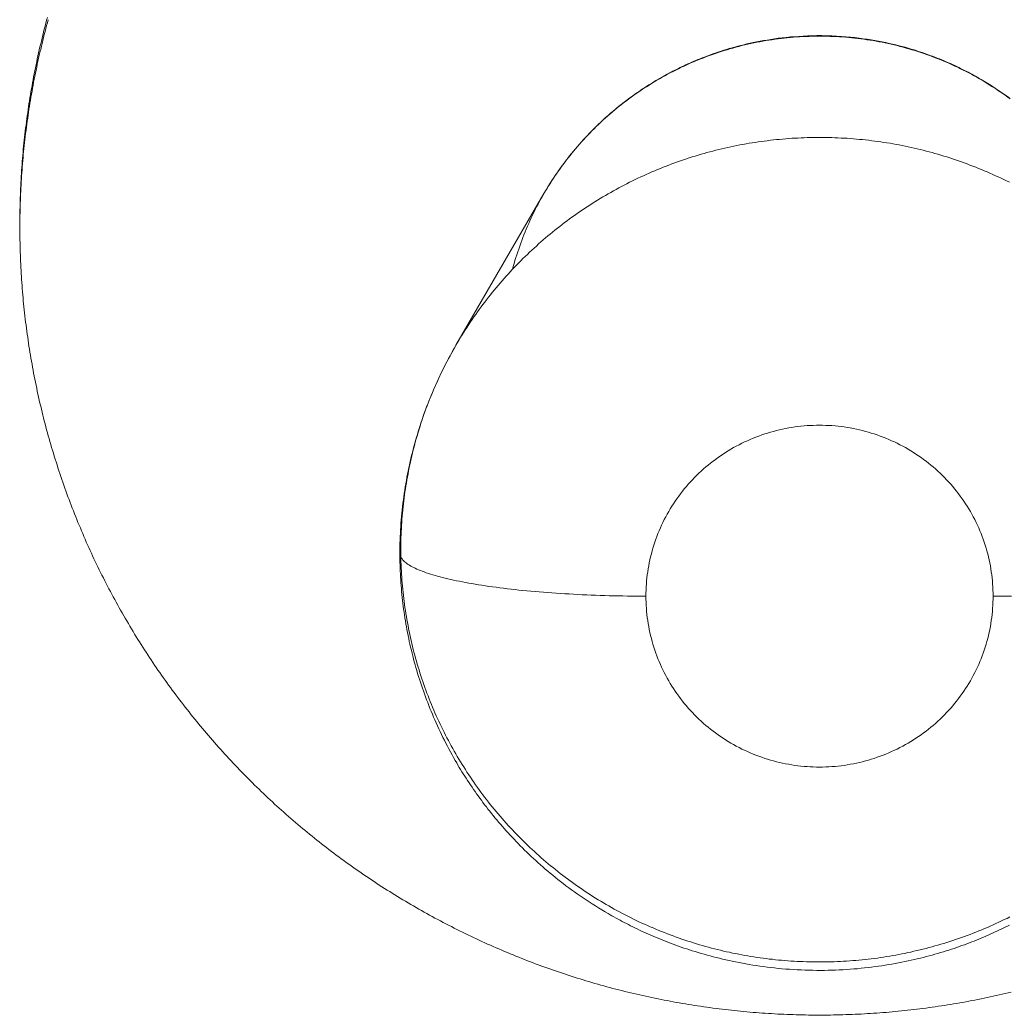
# Model space of a CAD drawing. Extents: x 65572 to 67208, y 30718 to 33598.
# Drawn here: x 65945.759 to 65947.025, y 32362.603 to 32363.877 of the extents above; entities that cross this region are included whole.
import ezdxf

# ---------------------------------------------------------------- set-up
doc = ezdxf.new("R2010")
doc.units = 0
doc.header["$LTSCALE"] = 0.5
doc.header["$MEASUREMENT"] = 0
doc.layers.get('0').update_dxf_attribs({"linetype": 'CONTINUOUS'})
doc.layers.add('Layout', color=154, linetype='CONTINUOUS', lineweight=5)

# ---------------------------------------------------------------- blocks, each defined once
blk = doc.blocks.new('joystick')
at = {"color": 0}
for p, q in [((-0.3499, -0.9769), (-0.463, -1.1717)), ((-1.0236, -1.0207), (-1.0236, -1.0138))]:
    blk.add_line(p, q, dxfattribs=at)
for points in [[(-0.9882, -0.7503), (-0.9892, -0.754), (-0.9902, -0.7578), (-0.9912, -0.7616), (-0.9922, -0.7654), (-0.9932, -0.7692), (-0.9941, -0.773), (-0.9951, -0.7769), (-0.996, -0.7807), (-0.9969, -0.7845), (-0.9978, -0.7883), (-0.9987, -0.7921), (-0.9995, -0.796), (-1.0004, -0.7998), (-1.0012, -0.8036), (-1.002, -0.8075), (-1.0028, -0.8113), (-1.0036, -0.8151), (-1.0044, -0.819), (-1.0052, -0.8228), (-1.0059, -0.8267), (-1.0066, -0.8305), (-1.0073, -0.8344), (-1.008, -0.8383), (-1.0087, -0.8421), (-1.0094, -0.846), (-1.01, -0.8499), (-1.0107, -0.8537), (-1.0113, -0.8576), (-1.0119, -0.8615), (-1.0125, -0.8654), (-1.0131, -0.8692), (-1.0136, -0.8731), (-1.0142, -0.877), (-1.0147, -0.8809), (-1.0152, -0.8848), (-1.0157, -0.8887), (-1.0162, -0.8926), (-1.0167, -0.8965), (-1.0171, -0.9004), (-1.0176, -0.9043), (-1.018, -0.9082), (-1.0184, -0.9121), (-1.0188, -0.916), (-1.0192, -0.9199), (-1.0195, -0.9238), (-1.0199, -0.9277), (-1.0202, -0.9316), (-1.0205, -0.9355), (-1.0208, -0.9394), (-1.0211, -0.9433), (-1.0214, -0.9472), (-1.0216, -0.9511), (-1.0219, -0.955), (-1.0221, -0.959), (-1.0223, -0.9629), (-1.0225, -0.9668), (-1.0227, -0.9707), (-1.0228, -0.9746), (-1.023, -0.9785), (-1.0231, -0.9825), (-1.0232, -0.9864), (-1.0233, -0.9903), (-1.0234, -0.9942), (-1.0235, -0.9981), (-1.0236, -1.0021), (-1.0236, -1.006), (-1.0236, -1.0099), (-1.0236, -1.0138)], [(-0.9871, -0.7533), (-0.9882, -0.7571), (-0.9892, -0.7609), (-0.9902, -0.7647), (-0.9912, -0.7685), (-0.9922, -0.7723), (-0.9932, -0.7761), (-0.9941, -0.7799), (-0.9951, -0.7837), (-0.996, -0.7875), (-0.9969, -0.7914), (-0.9978, -0.7952), (-0.9987, -0.799), (-0.9995, -0.8028), (-1.0004, -0.8067), (-1.0012, -0.8105), (-1.002, -0.8143), (-1.0028, -0.8182), (-1.0036, -0.822), (-1.0044, -0.8259), (-1.0052, -0.8297), (-1.0059, -0.8336), (-1.0066, -0.8374), (-1.0073, -0.8413), (-1.008, -0.8451), (-1.0087, -0.849), (-1.0094, -0.8529), (-1.01, -0.8567), (-1.0107, -0.8606), (-1.0113, -0.8645), (-1.0119, -0.8683), (-1.0125, -0.8722), (-1.0131, -0.8761), (-1.0136, -0.88), (-1.0142, -0.8839), (-1.0147, -0.8878), (-1.0152, -0.8916), (-1.0157, -0.8955), (-1.0162, -0.8994), (-1.0167, -0.9033), (-1.0171, -0.9072), (-1.0176, -0.9111), (-1.018, -0.915), (-1.0184, -0.9189), (-1.0188, -0.9228), (-1.0192, -0.9267), (-1.0195, -0.9306), (-1.0199, -0.9345), (-1.0202, -0.9384), (-1.0205, -0.9424), (-1.0208, -0.9463), (-1.0211, -0.9502), (-1.0214, -0.9541), (-1.0216, -0.958), (-1.0219, -0.9619), (-1.0221, -0.9658), (-1.0223, -0.9697), (-1.0225, -0.9737), (-1.0227, -0.9776), (-1.0228, -0.9815), (-1.023, -0.9854), (-1.0231, -0.9893), (-1.0232, -0.9933), (-1.0233, -0.9972), (-1.0234, -1.0011), (-1.0235, -1.005), (-1.0236, -1.0089), (-1.0236, -1.0129), (-1.0236, -1.0168), (-1.0236, -1.0207)], [(0.2483, -0.8539), (0.2446, -0.8513), (0.2409, -0.8486), (0.237, -0.846), (0.2331, -0.8433), (0.2291, -0.8407), (0.225, -0.838), (0.2208, -0.8354), (0.2165, -0.8328), (0.2121, -0.8301), (0.2093, -0.8285), (0.207, -0.8272), (0.2047, -0.8259), (0.2024, -0.8246), (0.2001, -0.8234), (0.1977, -0.8221), (0.1954, -0.8209), (0.193, -0.8196), (0.1906, -0.8184), (0.1882, -0.8171), (0.1857, -0.8159), (0.1832, -0.8147), (0.1807, -0.8135), (0.1781, -0.8122), (0.1754, -0.811), (0.1728, -0.8098), (0.17, -0.8086), (0.1673, -0.8074), (0.1645, -0.8062), (0.1616, -0.805), (0.1586, -0.8038), (0.1557, -0.8026), (0.1526, -0.8014), (0.1495, -0.8003), (0.1463, -0.7991), (0.1431, -0.7979), (0.1398, -0.7967), (0.1364, -0.7956), (0.1329, -0.7944), (0.1294, -0.7933), (0.1258, -0.7922), (0.1221, -0.791), (0.1183, -0.7899), (0.1145, -0.7888), (0.1106, -0.7878), (0.1065, -0.7867), (0.1024, -0.7857), (0.0982, -0.7847), (0.0939, -0.7837), (0.0894, -0.7827), (0.0849, -0.7818), (0.0802, -0.7809), (0.0755, -0.78), (0.0706, -0.7792), (0.0656, -0.7784), (0.0604, -0.7777), (0.0551, -0.777), (0.0497, -0.7763), (0.0441, -0.7758), (0.0383, -0.7753), (0.0324, -0.7748), (0.0263, -0.7744), (0.02, -0.7741), (0.0136, -0.7739), (0.0071, -0.7738), (0.001, -0.7738), (-0.0051, -0.7739), (-0.0109, -0.7741), (-0.0167, -0.7744), (-0.0223, -0.7747), (-0.0278, -0.7751), (-0.0332, -0.7755), (-0.0385, -0.776), (-0.0436, -0.7766), (-0.0487, -0.7772), (-0.0536, -0.7779), (-0.0584, -0.7786), (-0.0631, -0.7794), (-0.0676, -0.7801), (-0.0721, -0.781), (-0.0765, -0.7818), (-0.0808, -0.7827), (-0.085, -0.7836), (-0.0891, -0.7845), (-0.0931, -0.7855), (-0.097, -0.7865), (-0.1008, -0.7875), (-0.1046, -0.7885), (-0.1082, -0.7895), (-0.1118, -0.7905), (-0.1153, -0.7916), (-0.1187, -0.7926), (-0.1221, -0.7937), (-0.1253, -0.7947), (-0.1286, -0.7958), (-0.1317, -0.7969), (-0.1348, -0.798), (-0.1378, -0.7991), (-0.1407, -0.8002), (-0.1436, -0.8013), (-0.1465, -0.8024), (-0.1492, -0.8035), (-0.152, -0.8046), (-0.1547, -0.8057), (-0.1573, -0.8068), (-0.1599, -0.8079), (-0.1625, -0.8091), (-0.165, -0.8102), (-0.1675, -0.8113), (-0.1699, -0.8124), (-0.1723, -0.8136), (-0.1747, -0.8147), (-0.1771, -0.8159), (-0.1794, -0.8171), (-0.1818, -0.8182), (-0.1841, -0.8194), (-0.1864, -0.8206), (-0.1887, -0.8218), (-0.1917, -0.8234), (-0.1966, -0.8261), (-0.2014, -0.8289), (-0.206, -0.8316), (-0.2106, -0.8344), (-0.215, -0.8371), (-0.2194, -0.8399), (-0.2236, -0.8426), (-0.2277, -0.8454), (-0.2318, -0.8482), (-0.2357, -0.851), (-0.2396, -0.8538), (-0.2433, -0.8566), (-0.247, -0.8594), (-0.2506, -0.8622), (-0.2542, -0.865), (-0.2576, -0.8679), (-0.261, -0.8707), (-0.2643, -0.8735), (-0.2675, -0.8763), (-0.2707, -0.8792), (-0.2738, -0.882), (-0.2769, -0.8849), (-0.2799, -0.8877), (-0.2828, -0.8906), (-0.2857, -0.8934), (-0.2885, -0.8963), (-0.2913, -0.8991), (-0.294, -0.902), (-0.2967, -0.9048), (-0.2993, -0.9077), (-0.3019, -0.9106), (-0.3044, -0.9134), (-0.3069, -0.9163), (-0.3093, -0.9192), (-0.3117, -0.922), (-0.3141, -0.9249), (-0.3164, -0.9278), (-0.3187, -0.9307), (-0.3209, -0.9335), (-0.3231, -0.9364), (-0.3253, -0.9393), (-0.3274, -0.9422), (-0.3295, -0.9451), (-0.3315, -0.9479), (-0.3335, -0.9508), (-0.3355, -0.9537), (-0.3374, -0.9566), (-0.3393, -0.9595), (-0.3412, -0.9624), (-0.343, -0.9653), (-0.3448, -0.9682), (-0.3466, -0.9711), (-0.3483, -0.974), (-0.3499, -0.9769)], [(0.2494, -0.855), (0.2462, -0.8527), (0.243, -0.8504), (0.2398, -0.8481), (0.2366, -0.8459), (0.2333, -0.8437), (0.23, -0.8415), (0.2267, -0.8394), (0.2234, -0.8373), (0.22, -0.8352), (0.2167, -0.8332), (0.2133, -0.8312), (0.2099, -0.8292), (0.2065, -0.8272), (0.203, -0.8253), (0.1996, -0.8234), (0.1961, -0.8216), (0.1926, -0.8198), (0.1891, -0.818), (0.1855, -0.8163), (0.182, -0.8145), (0.1784, -0.8129), (0.1748, -0.8112), (0.1712, -0.8096), (0.1676, -0.808), (0.164, -0.8065), (0.1603, -0.805), (0.1567, -0.8035), (0.153, -0.8021), (0.1493, -0.8007), (0.1456, -0.7993), (0.1419, -0.798), (0.1382, -0.7967), (0.1344, -0.7954), (0.1307, -0.7942), (0.1269, -0.793), (0.1231, -0.7919), (0.1193, -0.7907), (0.1155, -0.7897), (0.1117, -0.7886), (0.1079, -0.7876), (0.1041, -0.7866), (0.1002, -0.7857), (0.0964, -0.7848), (0.0925, -0.7839), (0.0887, -0.7831), (0.0848, -0.7823), (0.0809, -0.7816), (0.077, -0.7809), (0.0731, -0.7802), (0.0692, -0.7796), (0.0653, -0.779), (0.0614, -0.7784), (0.0575, -0.7779), (0.0536, -0.7774), (0.0496, -0.7769), (0.0457, -0.7765), (0.0418, -0.7761), (0.0378, -0.7758), (0.0339, -0.7755), (0.03, -0.7752), (0.026, -0.775), (0.0221, -0.7748), (0.0181, -0.7747), (0.0142, -0.7745), (0.0102, -0.7745), (0.0062, -0.7744), (0.0023, -0.7744), (-0.0017, -0.7745), (-0.0056, -0.7745), (-0.0096, -0.7747), (-0.0135, -0.7748), (-0.0175, -0.775), (-0.0214, -0.7752), (-0.0254, -0.7755), (-0.0293, -0.7758), (-0.0332, -0.7761), (-0.0372, -0.7765), (-0.0411, -0.7769), (-0.045, -0.7774), (-0.049, -0.7779), (-0.0529, -0.7784), (-0.0568, -0.779), (-0.0607, -0.7796), (-0.0646, -0.7802), (-0.0685, -0.7809), (-0.0724, -0.7816), (-0.0763, -0.7823), (-0.0801, -0.7831), (-0.084, -0.7839), (-0.0879, -0.7848), (-0.0917, -0.7857), (-0.0955, -0.7866), (-0.0994, -0.7876), (-0.1032, -0.7886), (-0.107, -0.7897), (-0.1108, -0.7907), (-0.1146, -0.7919), (-0.1184, -0.793), (-0.1221, -0.7942), (-0.1259, -0.7954), (-0.1296, -0.7967), (-0.1333, -0.798), (-0.1371, -0.7993), (-0.1408, -0.8007), (-0.1445, -0.8021), (-0.1481, -0.8035), (-0.1518, -0.805), (-0.1554, -0.8065), (-0.1591, -0.808), (-0.1627, -0.8096), (-0.1663, -0.8112), (-0.1699, -0.8129), (-0.1734, -0.8145), (-0.177, -0.8163), (-0.1805, -0.818), (-0.184, -0.8198), (-0.1875, -0.8216), (-0.191, -0.8234), (-0.1945, -0.8253), (-0.1979, -0.8272), (-0.2013, -0.8292), (-0.2048, -0.8312), (-0.2081, -0.8332), (-0.2115, -0.8352), (-0.2149, -0.8373), (-0.2182, -0.8394), (-0.2215, -0.8415), (-0.2248, -0.8437), (-0.228, -0.8459), (-0.2313, -0.8481), (-0.2345, -0.8504), (-0.2377, -0.8527), (-0.2409, -0.855), (-0.244, -0.8574), (-0.2471, -0.8598), (-0.2502, -0.8622), (-0.2533, -0.8646), (-0.2564, -0.8671), (-0.2594, -0.8696), (-0.2624, -0.8721), (-0.2654, -0.8747), (-0.2683, -0.8773), (-0.2713, -0.8799), (-0.2742, -0.8825), (-0.277, -0.8852), (-0.2799, -0.8879), (-0.2827, -0.8906), (-0.2855, -0.8934), (-0.2883, -0.8962), (-0.291, -0.899), (-0.2937, -0.9018), (-0.2964, -0.9047), (-0.2991, -0.9075), (-0.3017, -0.9105), (-0.3043, -0.9134), (-0.3069, -0.9163), (-0.3094, -0.9193), (-0.3119, -0.9223), (-0.3144, -0.9254), (-0.3169, -0.9284), (-0.3193, -0.9315), (-0.3217, -0.9346), (-0.3241, -0.9377), (-0.3264, -0.9409), (-0.3287, -0.944), (-0.331, -0.9472), (-0.3332, -0.9504), (-0.3354, -0.9537), (-0.3376, -0.9569), (-0.3397, -0.9602), (-0.3418, -0.9635), (-0.3439, -0.9668), (-0.346, -0.9701), (-0.348, -0.9735), (-0.3499, -0.9769)], [(-0.463, -1.1717), (-0.461, -1.1683), (-0.459, -1.165), (-0.457, -1.1616), (-0.455, -1.1583), (-0.4529, -1.155), (-0.4508, -1.1517), (-0.4486, -1.1484), (-0.4465, -1.1451), (-0.4443, -1.1418), (-0.4421, -1.1386), (-0.4399, -1.1354), (-0.4377, -1.1322), (-0.4354, -1.129), (-0.4331, -1.1258), (-0.4308, -1.1226), (-0.4284, -1.1195), (-0.4261, -1.1164), (-0.4237, -1.1133), (-0.4213, -1.1102), (-0.4188, -1.1071), (-0.4164, -1.104), (-0.4139, -1.101), (-0.4114, -1.098), (-0.4089, -1.095), (-0.4063, -1.092), (-0.4037, -1.089), (-0.4012, -1.0861), (-0.3985, -1.0832), (-0.3959, -1.0803), (-0.3932, -1.0774), (-0.3906, -1.0745), (-0.3879, -1.0716), (-0.3851, -1.0688), (-0.3824, -1.066), (-0.3796, -1.0632), (-0.3769, -1.0604), (-0.374, -1.0577), (-0.3712, -1.055), (-0.3684, -1.0523), (-0.3655, -1.0496), (-0.3626, -1.0469), (-0.3597, -1.0443), (-0.3568, -1.0416), (-0.3539, -1.039), (-0.3509, -1.0364), (-0.3479, -1.0339), (-0.3449, -1.0313), (-0.3419, -1.0288), (-0.3388, -1.0263), (-0.3358, -1.0239), (-0.3327, -1.0214), (-0.3296, -1.019), (-0.3265, -1.0166), (-0.3234, -1.0142), (-0.3202, -1.0118), (-0.3171, -1.0095), (-0.3139, -1.0072), (-0.3107, -1.0049), (-0.3074, -1.0026), (-0.3042, -1.0004), (-0.301, -0.9981), (-0.2977, -0.9959), (-0.2944, -0.9938), (-0.2911, -0.9916), (-0.2878, -0.9895), (-0.2845, -0.9874), (-0.2811, -0.9853), (-0.2777, -0.9832), (-0.2744, -0.9812), (-0.271, -0.9792), (-0.2676, -0.9772), (-0.2641, -0.9753), (-0.2607, -0.9733), (-0.2573, -0.9714), (-0.2538, -0.9696), (-0.2503, -0.9677), (-0.2468, -0.9659), (-0.2433, -0.9641), (-0.2398, -0.9623), (-0.2363, -0.9605), (-0.2327, -0.9588), (-0.2291, -0.9571), (-0.2256, -0.9554), (-0.222, -0.9538), (-0.2184, -0.9521), (-0.2148, -0.9505), (-0.2112, -0.949), (-0.2075, -0.9474), (-0.2039, -0.9459), (-0.2002, -0.9444), (-0.1966, -0.9429), (-0.1929, -0.9415), (-0.1892, -0.9401), (-0.1855, -0.9387), (-0.1818, -0.9373), (-0.1781, -0.936), (-0.1743, -0.9347), (-0.1706, -0.9334), (-0.1669, -0.9322), (-0.1631, -0.9309), (-0.1593, -0.9297), (-0.1556, -0.9286), (-0.1518, -0.9274), (-0.148, -0.9263), (-0.1442, -0.9252), (-0.1404, -0.9242), (-0.1366, -0.9231), (-0.1327, -0.9221), (-0.1289, -0.9211), (-0.1251, -0.9202), (-0.1212, -0.9193), (-0.1174, -0.9184), (-0.1135, -0.9175), (-0.1096, -0.9167), (-0.1058, -0.9159), (-0.1019, -0.9151), (-0.098, -0.9143), (-0.0941, -0.9136), (-0.0902, -0.9129), (-0.0863, -0.9122), (-0.0824, -0.9116), (-0.0785, -0.911), (-0.0746, -0.9104), (-0.0707, -0.9098), (-0.0668, -0.9093), (-0.0628, -0.9088), (-0.0589, -0.9083), (-0.055, -0.9079), (-0.051, -0.9075), (-0.0471, -0.9071), (-0.0432, -0.9067), (-0.0392, -0.9064), (-0.0353, -0.9061), (-0.0313, -0.9058), (-0.0274, -0.9056), (-0.0234, -0.9054), (-0.0195, -0.9052), (-0.0155, -0.905), (-0.0116, -0.9049), (-0.0076, -0.9048), (-0.0036, -0.9047), (0.0003, -0.9047), (0.0043, -0.9047), (0.0082, -0.9047), (0.0122, -0.9047), (0.0161, -0.9048), (0.0201, -0.9049), (0.0241, -0.905), (0.028, -0.9052), (0.032, -0.9054), (0.0359, -0.9056), (0.0399, -0.9058), (0.0438, -0.9061), (0.0478, -0.9064), (0.0517, -0.9067), (0.0556, -0.9071), (0.0596, -0.9075), (0.0635, -0.9079), (0.0675, -0.9083), (0.0714, -0.9088), (0.0753, -0.9093), (0.0792, -0.9098), (0.0831, -0.9104), (0.0871, -0.911), (0.091, -0.9116), (0.0949, -0.9122), (0.0988, -0.9129), (0.1027, -0.9136), (0.1065, -0.9143), (0.1104, -0.9151), (0.1143, -0.9159), (0.1182, -0.9167), (0.122, -0.9175), (0.1259, -0.9184), (0.1298, -0.9193), (0.1336, -0.9202), (0.1374, -0.9211), (0.1413, -0.9221), (0.1451, -0.9231), (0.1489, -0.9242), (0.1527, -0.9252), (0.1565, -0.9263), (0.1603, -0.9274), (0.1641, -0.9286), (0.1679, -0.9297), (0.1716, -0.9309), (0.1754, -0.9322), (0.1791, -0.9334), (0.1829, -0.9347), (0.1866, -0.936), (0.1903, -0.9373), (0.194, -0.9387), (0.1977, -0.9401), (0.2014, -0.9415), (0.2051, -0.9429), (0.2088, -0.9444), (0.2124, -0.9459), (0.2161, -0.9474), (0.2197, -0.949), (0.2233, -0.9505), (0.2269, -0.9521), (0.2305, -0.9538), (0.2341, -0.9554), (0.2377, -0.9571), (0.2412, -0.9588), (0.2448, -0.9605), (0.2483, -0.9623)], [(-0.3499, -0.9769), (-0.3519, -0.9803), (-0.3538, -0.9837), (-0.3557, -0.9871), (-0.3575, -0.9906), (-0.3594, -0.994), (-0.3611, -0.9975), (-0.3629, -1.0011), (-0.3646, -1.0046), (-0.3663, -1.0081), (-0.3679, -1.0117), (-0.3695, -1.0153), (-0.3711, -1.0188), (-0.3726, -1.0224), (-0.3741, -1.0261), (-0.3756, -1.0297), (-0.377, -1.0333), (-0.3784, -1.037), (-0.3798, -1.0407), (-0.3811, -1.0444), (-0.3824, -1.0481), (-0.3836, -1.0518), (-0.3849, -1.0555), (-0.386, -1.0592), (-0.3872, -1.063), (-0.3883, -1.0667), (-0.3893, -1.0705), (-0.3904, -1.0743)], [(-1.0236, -1.0207), (-1.0236, -1.0246), (-1.0236, -1.0285), (-1.0236, -1.0325), (-1.0235, -1.0364), (-1.0234, -1.0403), (-1.0233, -1.0442), (-1.0232, -1.0481), (-1.0231, -1.0521), (-1.023, -1.056), (-1.0228, -1.0599), (-1.0227, -1.0638), (-1.0225, -1.0677), (-1.0223, -1.0717), (-1.0221, -1.0756), (-1.0219, -1.0795), (-1.0216, -1.0834), (-1.0214, -1.0873), (-1.0211, -1.0912), (-1.0208, -1.0951), (-1.0205, -1.099), (-1.0202, -1.103), (-1.0199, -1.1069), (-1.0195, -1.1108), (-1.0192, -1.1147), (-1.0188, -1.1186), (-1.0184, -1.1225), (-1.018, -1.1264), (-1.0176, -1.1303), (-1.0171, -1.1342), (-1.0167, -1.1381), (-1.0162, -1.142), (-1.0157, -1.1459), (-1.0152, -1.1497), (-1.0147, -1.1536), (-1.0142, -1.1575), (-1.0136, -1.1614), (-1.0131, -1.1653), (-1.0125, -1.1692), (-1.0119, -1.173), (-1.0113, -1.1769), (-1.0107, -1.1808), (-1.01, -1.1847), (-1.0094, -1.1885), (-1.0087, -1.1924), (-1.008, -1.1963), (-1.0073, -1.2001), (-1.0066, -1.204), (-1.0059, -1.2078), (-1.0052, -1.2117), (-1.0044, -1.2155), (-1.0036, -1.2194), (-1.0028, -1.2232), (-1.002, -1.2271), (-1.0012, -1.2309), (-1.0004, -1.2347), (-0.9995, -1.2386), (-0.9987, -1.2424), (-0.9978, -1.2462), (-0.9969, -1.25), (-0.996, -1.2539), (-0.9951, -1.2577), (-0.9941, -1.2615), (-0.9932, -1.2653), (-0.9922, -1.2691), (-0.9912, -1.2729), (-0.9902, -1.2767), (-0.9892, -1.2805), (-0.9882, -1.2843), (-0.9871, -1.2881), (-0.9861, -1.2918), (-0.985, -1.2956), (-0.9839, -1.2994), (-0.9828, -1.3032), (-0.9817, -1.3069), (-0.9805, -1.3107), (-0.9794, -1.3144), (-0.9782, -1.3182), (-0.9771, -1.3219), (-0.9759, -1.3257), (-0.9747, -1.3294), (-0.9734, -1.3331), (-0.9722, -1.3369), (-0.9709, -1.3406), (-0.9697, -1.3443), (-0.9684, -1.348), (-0.9671, -1.3517), (-0.9658, -1.3554), (-0.9645, -1.3591), (-0.9631, -1.3628), (-0.9618, -1.3665), (-0.9604, -1.3702), (-0.959, -1.3739), (-0.9576, -1.3775), (-0.9562, -1.3812), (-0.9548, -1.3849), (-0.9534, -1.3885), (-0.9519, -1.3922), (-0.9504, -1.3958), (-0.949, -1.3995), (-0.9475, -1.4031), (-0.9459, -1.4067), (-0.9444, -1.4103), (-0.9429, -1.414), (-0.9413, -1.4176), (-0.9398, -1.4212), (-0.9382, -1.4248), (-0.9366, -1.4284), (-0.935, -1.4319), (-0.9333, -1.4355), (-0.9317, -1.4391), (-0.9301, -1.4427), (-0.9284, -1.4462), (-0.9267, -1.4498), (-0.925, -1.4533), (-0.9233, -1.4569), (-0.9216, -1.4604), (-0.9198, -1.4639), (-0.9181, -1.4675), (-0.9163, -1.471), (-0.9146, -1.4745), (-0.9128, -1.478), (-0.911, -1.4815), (-0.9091, -1.485), (-0.9073, -1.4885), (-0.9055, -1.4919), (-0.9036, -1.4954), (-0.9017, -1.4989), (-0.8998, -1.5023), (-0.8979, -1.5058), (-0.896, -1.5092), (-0.8941, -1.5126), (-0.8921, -1.516), (-0.8902, -1.5195), (-0.8882, -1.5229), (-0.8862, -1.5263), (-0.8842, -1.5297), (-0.8822, -1.533), (-0.8802, -1.5364), (-0.8782, -1.5398), (-0.8761, -1.5432), (-0.8741, -1.5465), (-0.872, -1.5499), (-0.8699, -1.5532), (-0.8678, -1.5565), (-0.8657, -1.5599), (-0.8636, -1.5632), (-0.8614, -1.5665), (-0.8593, -1.5698), (-0.8571, -1.5731), (-0.8549, -1.5763), (-0.8527, -1.5796), (-0.8505, -1.5829), (-0.8483, -1.5861), (-0.8461, -1.5894), (-0.8438, -1.5926), (-0.8416, -1.5959), (-0.8393, -1.5991), (-0.837, -1.6023), (-0.8347, -1.6055), (-0.8324, -1.6087), (-0.8301, -1.6119), (-0.8278, -1.6151), (-0.8254, -1.6182), (-0.8231, -1.6214), (-0.8207, -1.6245), (-0.8183, -1.6277), (-0.8159, -1.6308), (-0.8135, -1.6339), (-0.8111, -1.6371), (-0.8087, -1.6402), (-0.8062, -1.6433), (-0.8038, -1.6464), (-0.8013, -1.6494), (-0.7988, -1.6525), (-0.7963, -1.6556), (-0.7938, -1.6586), (-0.7913, -1.6616), (-0.7888, -1.6647), (-0.7863, -1.6677), (-0.7837, -1.6707), (-0.7811, -1.6737), (-0.7786, -1.6767), (-0.776, -1.6797), (-0.7734, -1.6827), (-0.7708, -1.6856), (-0.7682, -1.6886), (-0.7655, -1.6915), (-0.7629, -1.6944), (-0.7602, -1.6974), (-0.7576, -1.7003), (-0.7549, -1.7032), (-0.7522, -1.7061), (-0.7495, -1.7089), (-0.7468, -1.7118), (-0.744, -1.7147), (-0.7413, -1.7175), (-0.7386, -1.7204), (-0.7358, -1.7232), (-0.733, -1.726), (-0.7303, -1.7288), (-0.7275, -1.7316), (-0.7247, -1.7344), (-0.7219, -1.7372), (-0.719, -1.7399), (-0.7162, -1.7427), (-0.7134, -1.7454), (-0.7105, -1.7482), (-0.7076, -1.7509), (-0.7047, -1.7536), (-0.7019, -1.7563), (-0.699, -1.759), (-0.6961, -1.7617), (-0.6931, -1.7643), (-0.6902, -1.767), (-0.6873, -1.7696), (-0.6843, -1.7723), (-0.6814, -1.7749), (-0.6784, -1.7775), (-0.6754, -1.7801), (-0.6724, -1.7827), (-0.6694, -1.7853), (-0.6664, -1.7878), (-0.6634, -1.7904), (-0.6603, -1.7929), (-0.6573, -1.7954), (-0.6542, -1.798), (-0.6512, -1.8005), (-0.6481, -1.803), (-0.645, -1.8054), (-0.6419, -1.8079), (-0.6388, -1.8104), (-0.6357, -1.8128), (-0.6326, -1.8153), (-0.6295, -1.8177), (-0.6263, -1.8201), (-0.6232, -1.8225), (-0.62, -1.8249), (-0.6169, -1.8273), (-0.6137, -1.8296), (-0.6105, -1.832), (-0.6073, -1.8343), (-0.6041, -1.8366), (-0.6009, -1.839), (-0.5977, -1.8413), (-0.5944, -1.8435), (-0.5912, -1.8458), (-0.5879, -1.8481), (-0.5847, -1.8503), (-0.5814, -1.8526), (-0.5781, -1.8548), (-0.5748, -1.857), (-0.5715, -1.8592), (-0.5682, -1.8614), (-0.5649, -1.8636), (-0.5616, -1.8658), (-0.5583, -1.8679), (-0.5549, -1.8701), (-0.5516, -1.8722), (-0.5482, -1.8743), (-0.5449, -1.8764), (-0.5415, -1.8785), (-0.5381, -1.8806), (-0.5348, -1.8826), (-0.5314, -1.8847), (-0.528, -1.8867), (-0.5245, -1.8887), (-0.5211, -1.8907), (-0.5177, -1.8927), (-0.5143, -1.8947), (-0.5108, -1.8967), (-0.5074, -1.8987), (-0.5039, -1.9006), (-0.5005, -1.9025), (-0.497, -1.9045), (-0.4935, -1.9064), (-0.49, -1.9083), (-0.4865, -1.9101), (-0.483, -1.912), (-0.4795, -1.9138), (-0.476, -1.9157), (-0.4725, -1.9175), (-0.4689, -1.9193), (-0.4654, -1.9211), (-0.4619, -1.9229), (-0.4583, -1.9247), (-0.4547, -1.9264), (-0.4512, -1.9282), (-0.4476, -1.9299), (-0.444, -1.9316), (-0.4404, -1.9333), (-0.4368, -1.935), (-0.4332, -1.9367), (-0.4296, -1.9384), (-0.426, -1.94), (-0.4224, -1.9416), (-0.4188, -1.9433), (-0.4151, -1.9449), (-0.4115, -1.9465), (-0.4079, -1.948), (-0.4042, -1.9496), (-0.4006, -1.9512), (-0.3969, -1.9527), (-0.3932, -1.9542), (-0.3895, -1.9557), (-0.3859, -1.9572), (-0.3822, -1.9587), (-0.3785, -1.9602), (-0.3748, -1.9616), (-0.3711, -1.9631), (-0.3674, -1.9645), (-0.3637, -1.9659), (-0.3599, -1.9673), (-0.3562, -1.9687), (-0.3525, -1.97), (-0.3487, -1.9714), (-0.345, -1.9727), (-0.3413, -1.9741), (-0.3375, -1.9754), (-0.3337, -1.9767), (-0.33, -1.978), (-0.3262, -1.9792), (-0.3224, -1.9805), (-0.3187, -1.9817), (-0.3149, -1.9829), (-0.3111, -1.9842), (-0.3073, -1.9853), (-0.3035, -1.9865), (-0.2997, -1.9877), (-0.2959, -1.9888), (-0.2921, -1.99), (-0.2883, -1.9911), (-0.2845, -1.9922), (-0.2806, -1.9933), (-0.2768, -1.9944), (-0.273, -1.9955), (-0.2691, -1.9965), (-0.2653, -1.9975), (-0.2614, -1.9986), (-0.2576, -1.9996), (-0.2537, -2.0006), (-0.2499, -2.0015), (-0.246, -2.0025), (-0.2422, -2.0034), (-0.2383, -2.0044), (-0.2344, -2.0053), (-0.2306, -2.0062), (-0.2267, -2.0071), (-0.2228, -2.008), (-0.2189, -2.0088), (-0.215, -2.0097), (-0.2111, -2.0105), (-0.2072, -2.0113), (-0.2033, -2.0121), (-0.1994, -2.0129), (-0.1955, -2.0137), (-0.1916, -2.0144), (-0.1877, -2.0152), (-0.1838, -2.0159), (-0.1799, -2.0166), (-0.176, -2.0173), (-0.172, -2.018), (-0.1681, -2.0186), (-0.1642, -2.0193), (-0.1603, -2.0199), (-0.1563, -2.0205), (-0.1524, -2.0211), (-0.1485, -2.0217), (-0.1445, -2.0223), (-0.1406, -2.0229), (-0.1366, -2.0234), (-0.1327, -2.0239), (-0.1287, -2.0245), (-0.1248, -2.025), (-0.1208, -2.0254), (-0.1169, -2.0259), (-0.1129, -2.0264), (-0.109, -2.0268), (-0.105, -2.0272), (-0.1011, -2.0276), (-0.0971, -2.028), (-0.0931, -2.0284), (-0.0892, -2.0288), (-0.0852, -2.0291), (-0.0812, -2.0295), (-0.0773, -2.0298), (-0.0733, -2.0301), (-0.0693, -2.0304), (-0.0654, -2.0306), (-0.0614, -2.0309), (-0.0574, -2.0311), (-0.0534, -2.0314), (-0.0495, -2.0316), (-0.0455, -2.0318), (-0.0415, -2.032), (-0.0375, -2.0321), (-0.0335, -2.0323), (-0.0296, -2.0324), (-0.0256, -2.0325), (-0.0216, -2.0327), (-0.0176, -2.0327), (-0.0136, -2.0328), (-0.0097, -2.0329), (-0.0057, -2.0329), (-0.0017, -2.033), (0.0023, -2.033), (0.0063, -2.033), (0.0102, -2.033), (0.0142, -2.0329), (0.0182, -2.0329), (0.0222, -2.0328), (0.0262, -2.0327), (0.0301, -2.0327), (0.0341, -2.0325), (0.0381, -2.0324), (0.0421, -2.0323), (0.0461, -2.0321), (0.05, -2.032), (0.054, -2.0318), (0.058, -2.0316), (0.062, -2.0314), (0.066, -2.0311), (0.0699, -2.0309), (0.0739, -2.0306), (0.0779, -2.0304), (0.0818, -2.0301), (0.0858, -2.0298), (0.0898, -2.0295), (0.0937, -2.0291), (0.0977, -2.0288), (0.1017, -2.0284), (0.1056, -2.028), (0.1096, -2.0276), (0.1136, -2.0272), (0.1175, -2.0268), (0.1215, -2.0264), (0.1254, -2.0259), (0.1294, -2.0254), (0.1333, -2.025), (0.1373, -2.0245), (0.1412, -2.0239), (0.1452, -2.0234), (0.1491, -2.0229), (0.1531, -2.0223), (0.157, -2.0217), (0.1609, -2.0211), (0.1649, -2.0205), (0.1688, -2.0199), (0.1727, -2.0193), (0.1767, -2.0186), (0.1806, -2.018), (0.1845, -2.0173), (0.1884, -2.0166), (0.1923, -2.0159), (0.1963, -2.0152), (0.2002, -2.0144), (0.2041, -2.0137), (0.208, -2.0129), (0.2119, -2.0121), (0.2158, -2.0113), (0.2197, -2.0105), (0.2236, -2.0097), (0.2274, -2.0088), (0.2313, -2.008), (0.2352, -2.0071), (0.2391, -2.0062), (0.243, -2.0053), (0.2468, -2.0044), (0.2507, -2.0034)], [(-0.463, -1.1717), (-0.4647, -1.1747), (-0.4664, -1.1777), (-0.4681, -1.1807), (-0.4698, -1.1838), (-0.4715, -1.1869), (-0.4732, -1.19), (-0.4748, -1.1931), (-0.4764, -1.1963), (-0.478, -1.1994), (-0.4796, -1.2026), (-0.4812, -1.2059), (-0.4828, -1.2091), (-0.4843, -1.2124), (-0.4859, -1.2157), (-0.4874, -1.219), (-0.4889, -1.2223), (-0.4904, -1.2257), (-0.4918, -1.229), (-0.4933, -1.2324), (-0.4947, -1.2359), (-0.4961, -1.2393), (-0.4975, -1.2428), (-0.4989, -1.2463), (-0.5003, -1.2498), (-0.5016, -1.2534), (-0.5029, -1.257), (-0.5042, -1.2606), (-0.5055, -1.2642), (-0.5067, -1.2678), (-0.508, -1.2715), (-0.5092, -1.2752), (-0.5104, -1.2789), (-0.5115, -1.2827), (-0.5127, -1.2865), (-0.5138, -1.2902), (-0.5149, -1.2941), (-0.516, -1.2979), (-0.517, -1.3018), (-0.5181, -1.3057), (-0.5191, -1.3096), (-0.52, -1.3135), (-0.521, -1.3174), (-0.5219, -1.3214), (-0.5228, -1.3254), (-0.5236, -1.3294), (-0.5245, -1.3335), (-0.5253, -1.3375), (-0.5261, -1.3416), (-0.5268, -1.3457), (-0.5275, -1.3498), (-0.5282, -1.354), (-0.5289, -1.3581), (-0.5295, -1.3623), (-0.5301, -1.3665), (-0.5307, -1.3707), (-0.5312, -1.3749), (-0.5317, -1.3791), (-0.5322, -1.3834), (-0.5326, -1.3876), (-0.533, -1.3919), (-0.5334, -1.3962), (-0.5337, -1.4005), (-0.534, -1.4048), (-0.5343, -1.4091), (-0.5345, -1.4134), (-0.5347, -1.4178), (-0.5349, -1.4221), (-0.535, -1.4264), (-0.5351, -1.4308), (-0.5351, -1.4351), (-0.5351, -1.4395)], [(-0.5339, -1.4347), (-0.5339, -1.4307), (-0.5339, -1.4268), (-0.5338, -1.4229), (-0.5337, -1.419), (-0.5336, -1.415), (-0.5334, -1.4111), (-0.5332, -1.4072), (-0.533, -1.4032), (-0.5327, -1.3993), (-0.5325, -1.3954), (-0.5321, -1.3915), (-0.5318, -1.3876), (-0.5314, -1.3837), (-0.531, -1.3797), (-0.5306, -1.3758), (-0.5301, -1.3719), (-0.5297, -1.368), (-0.5291, -1.3641), (-0.5286, -1.3602), (-0.528, -1.3563), (-0.5274, -1.3525), (-0.5268, -1.3486), (-0.5261, -1.3447), (-0.5254, -1.3408), (-0.5247, -1.337), (-0.524, -1.3331), (-0.5232, -1.3292), (-0.5224, -1.3254), (-0.5215, -1.3216), (-0.5207, -1.3177), (-0.5198, -1.3139), (-0.5188, -1.3101), (-0.5179, -1.3062), (-0.5169, -1.3024), (-0.5159, -1.2986), (-0.5149, -1.2948), (-0.5138, -1.291), (-0.5127, -1.2873), (-0.5116, -1.2835), (-0.5104, -1.2797), (-0.5092, -1.276), (-0.508, -1.2722), (-0.5068, -1.2685), (-0.5055, -1.2648), (-0.5042, -1.261), (-0.5029, -1.2573), (-0.5016, -1.2536), (-0.5002, -1.2499), (-0.4988, -1.2463), (-0.4973, -1.2426), (-0.4959, -1.2389), (-0.4944, -1.2353), (-0.4929, -1.2317), (-0.4913, -1.228), (-0.4898, -1.2244), (-0.4882, -1.2208), (-0.4865, -1.2172), (-0.4849, -1.2136), (-0.4832, -1.2101), (-0.4815, -1.2065), (-0.4798, -1.203), (-0.478, -1.1994), (-0.4762, -1.1959), (-0.4744, -1.1924), (-0.4726, -1.1889), (-0.4707, -1.1855), (-0.4688, -1.182), (-0.4669, -1.1786), (-0.465, -1.1751), (-0.463, -1.1717)], [(0.2274, -1.4944), (0.2274, -1.4905), (0.2273, -1.4865), (0.2271, -1.4826), (0.2268, -1.4787), (0.2265, -1.4748), (0.2261, -1.4709), (0.2257, -1.467), (0.2251, -1.4631), (0.2245, -1.4592), (0.2239, -1.4554), (0.2231, -1.4515), (0.2223, -1.4477), (0.2214, -1.4439), (0.2205, -1.44), (0.2194, -1.4363), (0.2184, -1.4325), (0.2172, -1.4287), (0.216, -1.425), (0.2147, -1.4213), (0.2133, -1.4176), (0.2119, -1.4139), (0.2104, -1.4103), (0.2089, -1.4067), (0.2072, -1.4031), (0.2055, -1.3995), (0.2038, -1.396), (0.202, -1.3925), (0.2001, -1.3891), (0.1982, -1.3857), (0.1962, -1.3823), (0.1941, -1.3789), (0.192, -1.3756), (0.1898, -1.3723), (0.1876, -1.3691), (0.1853, -1.3659), (0.1829, -1.3627), (0.1805, -1.3596), (0.178, -1.3565), (0.1755, -1.3535), (0.1729, -1.3505), (0.1703, -1.3475), (0.1676, -1.3447), (0.1648, -1.3418), (0.162, -1.339), (0.1592, -1.3363), (0.1563, -1.3336), (0.1534, -1.3309), (0.1504, -1.3283), (0.1474, -1.3258), (0.1443, -1.3233), (0.1412, -1.3209), (0.138, -1.3185), (0.1348, -1.3162), (0.1315, -1.3139), (0.1282, -1.3117), (0.1249, -1.3095), (0.1215, -1.3074), (0.1181, -1.3054), (0.1147, -1.3034), (0.1112, -1.3015), (0.1077, -1.2997), (0.1041, -1.2979), (0.1006, -1.2962), (0.097, -1.2945), (0.0933, -1.2929), (0.0897, -1.2914), (0.086, -1.2899), (0.0822, -1.2885), (0.0785, -1.2872), (0.0747, -1.2859), (0.0709, -1.2847), (0.0671, -1.2835), (0.0633, -1.2825), (0.0595, -1.2815), (0.0556, -1.2805), (0.0517, -1.2797), (0.0478, -1.2789), (0.0439, -1.2781), (0.04, -1.2775), (0.036, -1.2769), (0.0321, -1.2764), (0.0281, -1.2759), (0.0242, -1.2755), (0.0202, -1.2752), (0.0162, -1.275), (0.0122, -1.2748), (0.0083, -1.2747), (0.0043, -1.2746), (0.0003, -1.2747), (-0.0037, -1.2748), (-0.0077, -1.275), (-0.0116, -1.2752), (-0.0156, -1.2755), (-0.0196, -1.2759), (-0.0235, -1.2764), (-0.0275, -1.2769), (-0.0314, -1.2775), (-0.0353, -1.2781), (-0.0393, -1.2789), (-0.0432, -1.2797), (-0.047, -1.2805), (-0.0509, -1.2815), (-0.0548, -1.2825), (-0.0586, -1.2835), (-0.0624, -1.2847), (-0.0662, -1.2859), (-0.07, -1.2872), (-0.0737, -1.2885), (-0.0774, -1.2899), (-0.0811, -1.2914), (-0.0848, -1.2929), (-0.0884, -1.2945), (-0.092, -1.2962), (-0.0956, -1.2979), (-0.0992, -1.2997), (-0.1027, -1.3015), (-0.1061, -1.3034), (-0.1096, -1.3054), (-0.113, -1.3074), (-0.1164, -1.3095), (-0.1197, -1.3117), (-0.123, -1.3139), (-0.1262, -1.3162), (-0.1294, -1.3185), (-0.1326, -1.3209), (-0.1357, -1.3233), (-0.1388, -1.3258), (-0.1418, -1.3283), (-0.1448, -1.3309), (-0.1478, -1.3336), (-0.1507, -1.3363), (-0.1535, -1.339), (-0.1563, -1.3418), (-0.159, -1.3447), (-0.1617, -1.3475), (-0.1644, -1.3505), (-0.1669, -1.3535), (-0.1695, -1.3565), (-0.1719, -1.3596), (-0.1744, -1.3627), (-0.1767, -1.3659), (-0.179, -1.3691), (-0.1813, -1.3723), (-0.1834, -1.3756), (-0.1856, -1.3789), (-0.1876, -1.3823), (-0.1896, -1.3857), (-0.1916, -1.3891), (-0.1934, -1.3925), (-0.1953, -1.396), (-0.197, -1.3995), (-0.1987, -1.4031), (-0.2003, -1.4067), (-0.2019, -1.4103), (-0.2034, -1.4139), (-0.2048, -1.4176), (-0.2061, -1.4213), (-0.2074, -1.425), (-0.2087, -1.4287), (-0.2098, -1.4325), (-0.2109, -1.4363), (-0.2119, -1.44), (-0.2129, -1.4439), (-0.2138, -1.4477), (-0.2146, -1.4515), (-0.2153, -1.4554), (-0.216, -1.4592), (-0.2166, -1.4631), (-0.2171, -1.467), (-0.2176, -1.4709), (-0.218, -1.4748), (-0.2183, -1.4787), (-0.2185, -1.4826), (-0.2187, -1.4865), (-0.2188, -1.4905), (-0.2189, -1.4944)], [(-0.5339, -1.4347), (-0.5348, -1.4371), (-0.5351, -1.4395)], [(-0.5351, -1.4395), (-0.5351, -1.4405), (-0.5349, -1.4415), (-0.5346, -1.4425), (-0.5342, -1.4436), (-0.5338, -1.4446), (-0.5331, -1.4456), (-0.5324, -1.4466), (-0.5316, -1.4477), (-0.5307, -1.4487), (-0.5296, -1.4497), (-0.5285, -1.4507), (-0.5272, -1.4517), (-0.5258, -1.4527), (-0.5244, -1.4537), (-0.5228, -1.4547), (-0.5211, -1.4557), (-0.5193, -1.4566), (-0.5174, -1.4576), (-0.5154, -1.4586), (-0.5133, -1.4595), (-0.5111, -1.4605), (-0.5087, -1.4614), (-0.5063, -1.4624), (-0.5038, -1.4633), (-0.5012, -1.4642), (-0.4985, -1.4651), (-0.4957, -1.466), (-0.4928, -1.4669), (-0.4898, -1.4678), (-0.4867, -1.4687), (-0.4835, -1.4695), (-0.4802, -1.4704), (-0.4768, -1.4712), (-0.4733, -1.4721), (-0.4698, -1.4729), (-0.4661, -1.4737), (-0.4624, -1.4745), (-0.4586, -1.4753), (-0.4547, -1.4761), (-0.4507, -1.4768), (-0.4466, -1.4776), (-0.4425, -1.4783), (-0.4383, -1.479), (-0.434, -1.4797), (-0.4296, -1.4804), (-0.4252, -1.4811), (-0.4206, -1.4818), (-0.4161, -1.4824), (-0.4114, -1.483), (-0.4067, -1.4837), (-0.4019, -1.4843), (-0.397, -1.4848), (-0.3921, -1.4854), (-0.3871, -1.486), (-0.3821, -1.4865), (-0.377, -1.487), (-0.3718, -1.4875), (-0.3666, -1.488), (-0.3614, -1.4885), (-0.3561, -1.4889), (-0.3507, -1.4894), (-0.3453, -1.4898), (-0.3399, -1.4902), (-0.3344, -1.4906), (-0.3289, -1.491), (-0.3233, -1.4913), (-0.3177, -1.4916), (-0.3121, -1.4919), (-0.3064, -1.4922), (-0.3007, -1.4925), (-0.295, -1.4928), (-0.2892, -1.493), (-0.2835, -1.4932), (-0.2777, -1.4934), (-0.2718, -1.4936), (-0.266, -1.4938), (-0.2601, -1.4939), (-0.2543, -1.494), (-0.2484, -1.4941), (-0.2425, -1.4942), (-0.2366, -1.4943), (-0.2307, -1.4943), (-0.2248, -1.4944), (-0.2189, -1.4944)], [(-0.5351, -1.4395), (-0.5351, -1.4432), (-0.5351, -1.447), (-0.535, -1.4508), (-0.5349, -1.4546), (-0.5348, -1.4583), (-0.5347, -1.4621), (-0.5345, -1.4659), (-0.5343, -1.4696), (-0.5341, -1.4734), (-0.5338, -1.4772), (-0.5335, -1.4809), (-0.5332, -1.4847), (-0.5329, -1.4885), (-0.5325, -1.4923), (-0.5321, -1.496), (-0.5317, -1.4998), (-0.5313, -1.5036), (-0.5308, -1.5073), (-0.5303, -1.5111), (-0.5298, -1.5149), (-0.5292, -1.5186), (-0.5286, -1.5224), (-0.528, -1.5262), (-0.5274, -1.5299), (-0.5267, -1.5337), (-0.526, -1.5374), (-0.5253, -1.5412), (-0.5246, -1.545), (-0.5238, -1.5487), (-0.523, -1.5525), (-0.5222, -1.5563), (-0.5213, -1.56), (-0.5204, -1.5638), (-0.5195, -1.5675), (-0.5186, -1.5713), (-0.5176, -1.575), (-0.5166, -1.5788), (-0.5156, -1.5825), (-0.5145, -1.5863), (-0.5134, -1.5901), (-0.5123, -1.5938), (-0.5111, -1.5976), (-0.51, -1.6013), (-0.5088, -1.605), (-0.5075, -1.6088), (-0.5062, -1.6125), (-0.5049, -1.6163), (-0.5036, -1.62), (-0.5023, -1.6238), (-0.5009, -1.6275), (-0.4994, -1.6312), (-0.498, -1.635), (-0.4965, -1.6387), (-0.495, -1.6424), (-0.4934, -1.6462), (-0.4918, -1.6499), (-0.4902, -1.6536), (-0.4886, -1.6574), (-0.4869, -1.6611), (-0.4851, -1.6648), (-0.4834, -1.6685), (-0.4816, -1.6723), (-0.4798, -1.676), (-0.4779, -1.6797), (-0.476, -1.6834), (-0.4741, -1.6871), (-0.4721, -1.6908), (-0.4701, -1.6945), (-0.4681, -1.6982), (-0.466, -1.7019), (-0.4639, -1.7056), (-0.4621, -1.7088), (-0.4605, -1.7116), (-0.4588, -1.7145), (-0.4571, -1.7173), (-0.4553, -1.7201), (-0.4536, -1.723), (-0.4518, -1.7258), (-0.4499, -1.7286), (-0.4481, -1.7315), (-0.4462, -1.7343), (-0.4444, -1.7371), (-0.4424, -1.7399), (-0.4405, -1.7428), (-0.4385, -1.7456), (-0.4365, -1.7484), (-0.4345, -1.7512), (-0.4325, -1.754), (-0.4304, -1.7568), (-0.4283, -1.7597), (-0.4262, -1.7625), (-0.424, -1.7653), (-0.4219, -1.7681), (-0.4197, -1.7709), (-0.4174, -1.7737), (-0.4152, -1.7765), (-0.4129, -1.7792), (-0.4106, -1.782), (-0.4082, -1.7848), (-0.4058, -1.7876), (-0.4034, -1.7904), (-0.401, -1.7932), (-0.3985, -1.7959), (-0.396, -1.7987), (-0.3935, -1.8015), (-0.3909, -1.8043), (-0.3883, -1.807), (-0.3857, -1.8098), (-0.3831, -1.8125), (-0.3804, -1.8153), (-0.3776, -1.818), (-0.3749, -1.8208), (-0.372, -1.8235), (-0.3692, -1.8262), (-0.3663, -1.829), (-0.3634, -1.8317), (-0.3604, -1.8344), (-0.3574, -1.8371), (-0.3544, -1.8398), (-0.3513, -1.8425), (-0.3482, -1.8452), (-0.345, -1.8479), (-0.3418, -1.8506), (-0.3386, -1.8533), (-0.3353, -1.856), (-0.3319, -1.8587), (-0.3285, -1.8613), (-0.3251, -1.864), (-0.3216, -1.8666), (-0.3181, -1.8693), (-0.3145, -1.8719), (-0.3108, -1.8745), (-0.3071, -1.8771), (-0.3034, -1.8797), (-0.2996, -1.8823), (-0.2957, -1.8849), (-0.2918, -1.8875), (-0.2878, -1.8901), (-0.2838, -1.8926), (-0.2797, -1.8952), (-0.2755, -1.8977), (-0.2713, -1.9002), (-0.2676, -1.9024), (-0.265, -1.9039), (-0.2625, -1.9053), (-0.2599, -1.9068), (-0.2573, -1.9082), (-0.2547, -1.9096), (-0.252, -1.911), (-0.2494, -1.9125), (-0.2467, -1.9139), (-0.244, -1.9153), (-0.2413, -1.9167), (-0.2386, -1.9181), (-0.2358, -1.9194), (-0.233, -1.9208), (-0.2302, -1.9222), (-0.2273, -1.9236), (-0.2244, -1.9249), (-0.2215, -1.9263), (-0.2186, -1.9276), (-0.2156, -1.929), (-0.2126, -1.9303), (-0.2095, -1.9316), (-0.2064, -1.9329), (-0.2033, -1.9342), (-0.2002, -1.9355), (-0.197, -1.9368), (-0.1937, -1.9381), (-0.1905, -1.9394), (-0.1871, -1.9406), (-0.1838, -1.9419), (-0.1804, -1.9431), (-0.177, -1.9443), (-0.1735, -1.9456), (-0.17, -1.9468), (-0.1664, -1.9479), (-0.1628, -1.9491), (-0.1592, -1.9503), (-0.1555, -1.9514), (-0.1518, -1.9526), (-0.148, -1.9537), (-0.1442, -1.9548), (-0.1403, -1.9559), (-0.1364, -1.9569), (-0.1325, -1.958), (-0.1285, -1.959), (-0.1244, -1.96), (-0.1203, -1.961), (-0.1162, -1.9619), (-0.112, -1.9628), (-0.1078, -1.9638), (-0.1035, -1.9646), (-0.0992, -1.9655), (-0.0949, -1.9663), (-0.0905, -1.9671), (-0.086, -1.9679), (-0.0815, -1.9686), (-0.077, -1.9694), (-0.0724, -1.97), (-0.0678, -1.9707), (-0.0632, -1.9713), (-0.0584, -1.9719), (-0.0537, -1.9724), (-0.0489, -1.9729), (-0.0441, -1.9733), (-0.0392, -1.9738), (-0.0343, -1.9741), (-0.0294, -1.9745), (-0.0244, -1.9748), (-0.0194, -1.975), (-0.0143, -1.9752), (-0.0092, -1.9753), (-0.0041, -1.9754), (0.0008, -1.9755), (0.0057, -1.9755), (0.0106, -1.9755), (0.0154, -1.9754), (0.0202, -1.9753), (0.025, -1.9751), (0.0297, -1.9749), (0.0345, -1.9747), (0.0392, -1.9744), (0.0439, -1.9741), (0.0485, -1.9737), (0.0531, -1.9733), (0.0577, -1.9728), (0.0623, -1.9724), (0.0668, -1.9719), (0.0713, -1.9713), (0.0757, -1.9707), (0.0801, -1.9701), (0.0845, -1.9695), (0.0888, -1.9688), (0.0931, -1.9681), (0.0974, -1.9674), (0.1016, -1.9666), (0.1058, -1.9659), (0.1099, -1.9651), (0.114, -1.9642), (0.1181, -1.9634), (0.1221, -1.9625), (0.1261, -1.9616), (0.13, -1.9607), (0.1339, -1.9598), (0.1378, -1.9588), (0.1416, -1.9578), (0.1453, -1.9568), (0.1491, -1.9558), (0.1527, -1.9548), (0.1564, -1.9538), (0.16, -1.9527), (0.1635, -1.9516), (0.1671, -1.9505), (0.1705, -1.9494), (0.174, -1.9483), (0.1774, -1.9472), (0.1807, -1.946), (0.184, -1.9449), (0.1873, -1.9437), (0.1905, -1.9426), (0.1937, -1.9414), (0.1969, -1.9402), (0.2, -1.939), (0.2031, -1.9378), (0.2062, -1.9365), (0.2092, -1.9353), (0.2122, -1.9341), (0.2151, -1.9328), (0.218, -1.9316), (0.2209, -1.9303), (0.2238, -1.929), (0.2266, -1.9278), (0.2294, -1.9265), (0.2322, -1.9252), (0.235, -1.9239), (0.2377, -1.9226), (0.2404, -1.9213), (0.2431, -1.92), (0.2458, -1.9187), (0.2484, -1.9173)], [(0.2489, -1.9068), (0.2454, -1.9086), (0.2418, -1.9103), (0.2382, -1.912), (0.2346, -1.9137), (0.231, -1.9154), (0.2274, -1.917), (0.2238, -1.9186), (0.2201, -1.9202), (0.2165, -1.9218), (0.2128, -1.9233), (0.2091, -1.9248), (0.2054, -1.9263), (0.2017, -1.9277), (0.198, -1.9292), (0.1943, -1.9306), (0.1906, -1.9319), (0.1868, -1.9333), (0.1831, -1.9346), (0.1793, -1.9359), (0.1755, -1.9372), (0.1718, -1.9384), (0.168, -1.9396), (0.1642, -1.9408), (0.1604, -1.9419), (0.1565, -1.943), (0.1527, -1.9441), (0.1489, -1.9452), (0.145, -1.9463), (0.1412, -1.9473), (0.1373, -1.9482), (0.1335, -1.9492), (0.1296, -1.9501), (0.1257, -1.951), (0.1218, -1.9519), (0.118, -1.9527), (0.1141, -1.9536), (0.1102, -1.9543), (0.1062, -1.9551), (0.1023, -1.9558), (0.0984, -1.9565), (0.0945, -1.9572), (0.0906, -1.9578), (0.0866, -1.9585), (0.0827, -1.959), (0.0787, -1.9596), (0.0748, -1.9601), (0.0708, -1.9606), (0.0669, -1.9611), (0.0629, -1.9615), (0.059, -1.962), (0.055, -1.9623), (0.051, -1.9627), (0.0471, -1.963), (0.0431, -1.9633), (0.0391, -1.9636), (0.0352, -1.9638), (0.0312, -1.964), (0.0272, -1.9642), (0.0232, -1.9644), (0.0192, -1.9645), (0.0153, -1.9646), (0.0113, -1.9647), (0.0073, -1.9647), (0.0033, -1.9647), (-0.0007, -1.9647), (-0.0047, -1.9646), (-0.0086, -1.9646), (-0.0126, -1.9644), (-0.0166, -1.9643), (-0.0206, -1.9641), (-0.0246, -1.9639), (-0.0285, -1.9637), (-0.0325, -1.9635), (-0.0365, -1.9632), (-0.0405, -1.9629), (-0.0444, -1.9625), (-0.0484, -1.9622), (-0.0524, -1.9618), (-0.0563, -1.9613), (-0.0603, -1.9609), (-0.0642, -1.9604), (-0.0682, -1.9599), (-0.0721, -1.9593), (-0.0761, -1.9588), (-0.08, -1.9582), (-0.0839, -1.9575), (-0.0879, -1.9569), (-0.0918, -1.9562), (-0.0957, -1.9555), (-0.0996, -1.9547), (-0.1035, -1.954), (-0.1074, -1.9532), (-0.1113, -1.9523), (-0.1152, -1.9515), (-0.1191, -1.9506), (-0.1229, -1.9497), (-0.1268, -1.9487), (-0.1307, -1.9478), (-0.1345, -1.9468), (-0.1384, -1.9458), (-0.1422, -1.9447), (-0.146, -1.9436), (-0.1499, -1.9425), (-0.1537, -1.9414), (-0.1575, -1.9402), (-0.1613, -1.939), (-0.165, -1.9378), (-0.1688, -1.9365), (-0.1726, -1.9353), (-0.1763, -1.934), (-0.1801, -1.9326), (-0.1838, -1.9313), (-0.1876, -1.9299), (-0.1913, -1.9285), (-0.195, -1.927), (-0.1987, -1.9256), (-0.2024, -1.9241), (-0.206, -1.9226), (-0.2097, -1.921), (-0.2133, -1.9194), (-0.217, -1.9178), (-0.2206, -1.9162), (-0.2242, -1.9146), (-0.2278, -1.9129), (-0.2314, -1.9112), (-0.235, -1.9095), (-0.2385, -1.9077), (-0.2421, -1.9059), (-0.2456, -1.9041), (-0.2491, -1.9023), (-0.2527, -1.9004), (-0.2561, -1.8985), (-0.2596, -1.8966), (-0.2631, -1.8947), (-0.2665, -1.8927), (-0.27, -1.8907), (-0.2734, -1.8887), (-0.2768, -1.8867), (-0.2802, -1.8846), (-0.2836, -1.8825), (-0.2869, -1.8804), (-0.2903, -1.8783), (-0.2936, -1.8761), (-0.2969, -1.874), (-0.3002, -1.8717), (-0.3035, -1.8695), (-0.3067, -1.8673), (-0.31, -1.865), (-0.3132, -1.8627), (-0.3164, -1.8604), (-0.3196, -1.858), (-0.3228, -1.8556), (-0.3259, -1.8532), (-0.3291, -1.8508), (-0.3322, -1.8484), (-0.3353, -1.8459), (-0.3383, -1.8434), (-0.3414, -1.8409), (-0.3445, -1.8384), (-0.3475, -1.8358), (-0.3505, -1.8333), (-0.3535, -1.8307), (-0.3564, -1.828), (-0.3594, -1.8254), (-0.3623, -1.8227), (-0.3652, -1.8201), (-0.3681, -1.8174), (-0.371, -1.8146), (-0.3738, -1.8119), (-0.3766, -1.8091), (-0.3794, -1.8063), (-0.3822, -1.8035), (-0.385, -1.8007), (-0.3877, -1.7979), (-0.3904, -1.795), (-0.3931, -1.7921), (-0.3958, -1.7892), (-0.3985, -1.7863), (-0.4011, -1.7833), (-0.4037, -1.7804), (-0.4063, -1.7774), (-0.4089, -1.7744), (-0.4114, -1.7714), (-0.4139, -1.7683), (-0.4164, -1.7653), (-0.4189, -1.7622), (-0.4213, -1.7591), (-0.4238, -1.756), (-0.4262, -1.7529), (-0.4285, -1.7497), (-0.4309, -1.7465), (-0.4332, -1.7434), (-0.4355, -1.7402), (-0.4378, -1.737), (-0.4401, -1.7337), (-0.4423, -1.7305), (-0.4445, -1.7272), (-0.4467, -1.7239), (-0.4489, -1.7206), (-0.451, -1.7173), (-0.4531, -1.714), (-0.4552, -1.7107), (-0.4573, -1.7073), (-0.4593, -1.7039), (-0.4613, -1.7005), (-0.4633, -1.6971), (-0.4653, -1.6937), (-0.4672, -1.6903), (-0.4691, -1.6869), (-0.471, -1.6834), (-0.4728, -1.6799), (-0.4747, -1.6764), (-0.4765, -1.673), (-0.4783, -1.6694), (-0.48, -1.6659), (-0.4817, -1.6624), (-0.4834, -1.6588), (-0.4851, -1.6553), (-0.4867, -1.6517), (-0.4884, -1.6481), (-0.49, -1.6445), (-0.4915, -1.6409), (-0.4931, -1.6373), (-0.4946, -1.6337), (-0.496, -1.63), (-0.4975, -1.6264), (-0.4989, -1.6227), (-0.5003, -1.619), (-0.5017, -1.6153), (-0.503, -1.6117), (-0.5044, -1.608), (-0.5056, -1.6042), (-0.5069, -1.6005), (-0.5081, -1.5968), (-0.5093, -1.5931), (-0.5105, -1.5893), (-0.5117, -1.5855), (-0.5128, -1.5818), (-0.5139, -1.578), (-0.5149, -1.5742), (-0.516, -1.5704), (-0.517, -1.5666), (-0.518, -1.5628), (-0.5189, -1.559), (-0.5198, -1.5552), (-0.5207, -1.5514), (-0.5216, -1.5476), (-0.5224, -1.5437), (-0.5232, -1.5399), (-0.524, -1.536), (-0.5247, -1.5322), (-0.5255, -1.5283), (-0.5262, -1.5245), (-0.5268, -1.5206), (-0.5274, -1.5167), (-0.528, -1.5128), (-0.5286, -1.509), (-0.5292, -1.5051), (-0.5297, -1.5012), (-0.5302, -1.4973), (-0.5306, -1.4934), (-0.531, -1.4895), (-0.5314, -1.4856), (-0.5318, -1.4817), (-0.5321, -1.4778), (-0.5325, -1.4739), (-0.5327, -1.47), (-0.533, -1.466), (-0.5332, -1.4621), (-0.5334, -1.4582), (-0.5336, -1.4543), (-0.5337, -1.4504), (-0.5338, -1.4464), (-0.5339, -1.4425), (-0.5339, -1.4386), (-0.5339, -1.4347)], [(0.251, -1.4942), (0.2451, -1.4943), (0.2392, -1.4943), (0.2333, -1.4944), (0.2274, -1.4944)], [(-0.2189, -1.4944), (-0.2188, -1.4983), (-0.2187, -1.5022), (-0.2185, -1.5061), (-0.2183, -1.5101), (-0.218, -1.514), (-0.2176, -1.5179), (-0.2171, -1.5218), (-0.2166, -1.5257), (-0.216, -1.5295), (-0.2153, -1.5334), (-0.2146, -1.5373), (-0.2138, -1.5411), (-0.2129, -1.5449), (-0.2119, -1.5487), (-0.2109, -1.5525), (-0.2098, -1.5563), (-0.2087, -1.56), (-0.2074, -1.5638), (-0.2061, -1.5675), (-0.2048, -1.5712), (-0.2034, -1.5748), (-0.2019, -1.5785), (-0.2003, -1.5821), (-0.1987, -1.5857), (-0.197, -1.5892), (-0.1953, -1.5927), (-0.1934, -1.5962), (-0.1916, -1.5997), (-0.1896, -1.6031), (-0.1876, -1.6065), (-0.1856, -1.6099), (-0.1834, -1.6132), (-0.1813, -1.6165), (-0.179, -1.6197), (-0.1767, -1.6229), (-0.1744, -1.6261), (-0.1719, -1.6292), (-0.1695, -1.6323), (-0.1669, -1.6353), (-0.1644, -1.6383), (-0.1617, -1.6412), (-0.159, -1.6441), (-0.1563, -1.647), (-0.1535, -1.6498), (-0.1507, -1.6525), (-0.1478, -1.6552), (-0.1448, -1.6579), (-0.1418, -1.6605), (-0.1388, -1.663), (-0.1357, -1.6655), (-0.1326, -1.6679), (-0.1294, -1.6703), (-0.1262, -1.6726), (-0.123, -1.6749), (-0.1197, -1.6771), (-0.1164, -1.6792), (-0.113, -1.6813), (-0.1096, -1.6834), (-0.1061, -1.6853), (-0.1027, -1.6872), (-0.0992, -1.6891), (-0.0956, -1.6909), (-0.092, -1.6926), (-0.0884, -1.6943), (-0.0848, -1.6959), (-0.0811, -1.6974), (-0.0774, -1.6989), (-0.0737, -1.7003), (-0.07, -1.7016), (-0.0662, -1.7029), (-0.0624, -1.7041), (-0.0586, -1.7052), (-0.0548, -1.7063), (-0.0509, -1.7073), (-0.047, -1.7082), (-0.0432, -1.7091), (-0.0393, -1.7099), (-0.0353, -1.7106), (-0.0314, -1.7113), (-0.0275, -1.7119), (-0.0235, -1.7124), (-0.0196, -1.7129), (-0.0156, -1.7133), (-0.0116, -1.7136), (-0.0077, -1.7138), (-0.0037, -1.714), (0.0003, -1.7141), (0.0043, -1.7141), (0.0083, -1.7141), (0.0122, -1.714), (0.0162, -1.7138), (0.0202, -1.7136), (0.0242, -1.7133), (0.0281, -1.7129), (0.0321, -1.7124), (0.036, -1.7119), (0.04, -1.7113), (0.0439, -1.7106), (0.0478, -1.7099), (0.0517, -1.7091), (0.0556, -1.7082), (0.0595, -1.7073), (0.0633, -1.7063), (0.0671, -1.7052), (0.0709, -1.7041), (0.0747, -1.7029), (0.0785, -1.7016), (0.0822, -1.7003), (0.086, -1.6989), (0.0897, -1.6974), (0.0933, -1.6959), (0.097, -1.6943), (0.1006, -1.6926), (0.1041, -1.6909), (0.1077, -1.6891), (0.1112, -1.6872), (0.1147, -1.6853), (0.1181, -1.6834), (0.1215, -1.6813), (0.1249, -1.6792), (0.1282, -1.6771), (0.1315, -1.6749), (0.1348, -1.6726), (0.138, -1.6703), (0.1412, -1.6679), (0.1443, -1.6655), (0.1474, -1.663), (0.1504, -1.6605), (0.1534, -1.6579), (0.1563, -1.6552), (0.1592, -1.6525), (0.162, -1.6498), (0.1648, -1.647), (0.1676, -1.6441), (0.1703, -1.6412), (0.1729, -1.6383), (0.1755, -1.6353), (0.178, -1.6323), (0.1805, -1.6292), (0.1829, -1.6261), (0.1853, -1.6229), (0.1876, -1.6197), (0.1898, -1.6165), (0.192, -1.6132), (0.1941, -1.6099), (0.1962, -1.6065), (0.1982, -1.6031), (0.2001, -1.5997), (0.202, -1.5962), (0.2038, -1.5927), (0.2055, -1.5892), (0.2072, -1.5857), (0.2089, -1.5821), (0.2104, -1.5785), (0.2119, -1.5748), (0.2133, -1.5712), (0.2147, -1.5675), (0.216, -1.5638), (0.2172, -1.56), (0.2184, -1.5563), (0.2194, -1.5525), (0.2205, -1.5487), (0.2214, -1.5449), (0.2223, -1.5411), (0.2231, -1.5373), (0.2239, -1.5334), (0.2245, -1.5295), (0.2251, -1.5257), (0.2257, -1.5218), (0.2261, -1.5179), (0.2265, -1.514), (0.2268, -1.5101), (0.2271, -1.5061), (0.2273, -1.5022), (0.2274, -1.4983), (0.2274, -1.4944)]]:
    blk.add_lwpolyline(points, dxfattribs=at)

msp = doc.modelspace()

# ---------------------------------------------------------------- block references
at = {"layer": 'Layout', "linetype": 'ByBlock', "xscale": 0.9958471760944225, "yscale": 0.9958471760944225, "zscale": 0.9958471760944225}
msp.add_blockref('joystick', (65946.7784, 32364.6271), dxfattribs=at)

doc.saveas('drawing.dxf')
